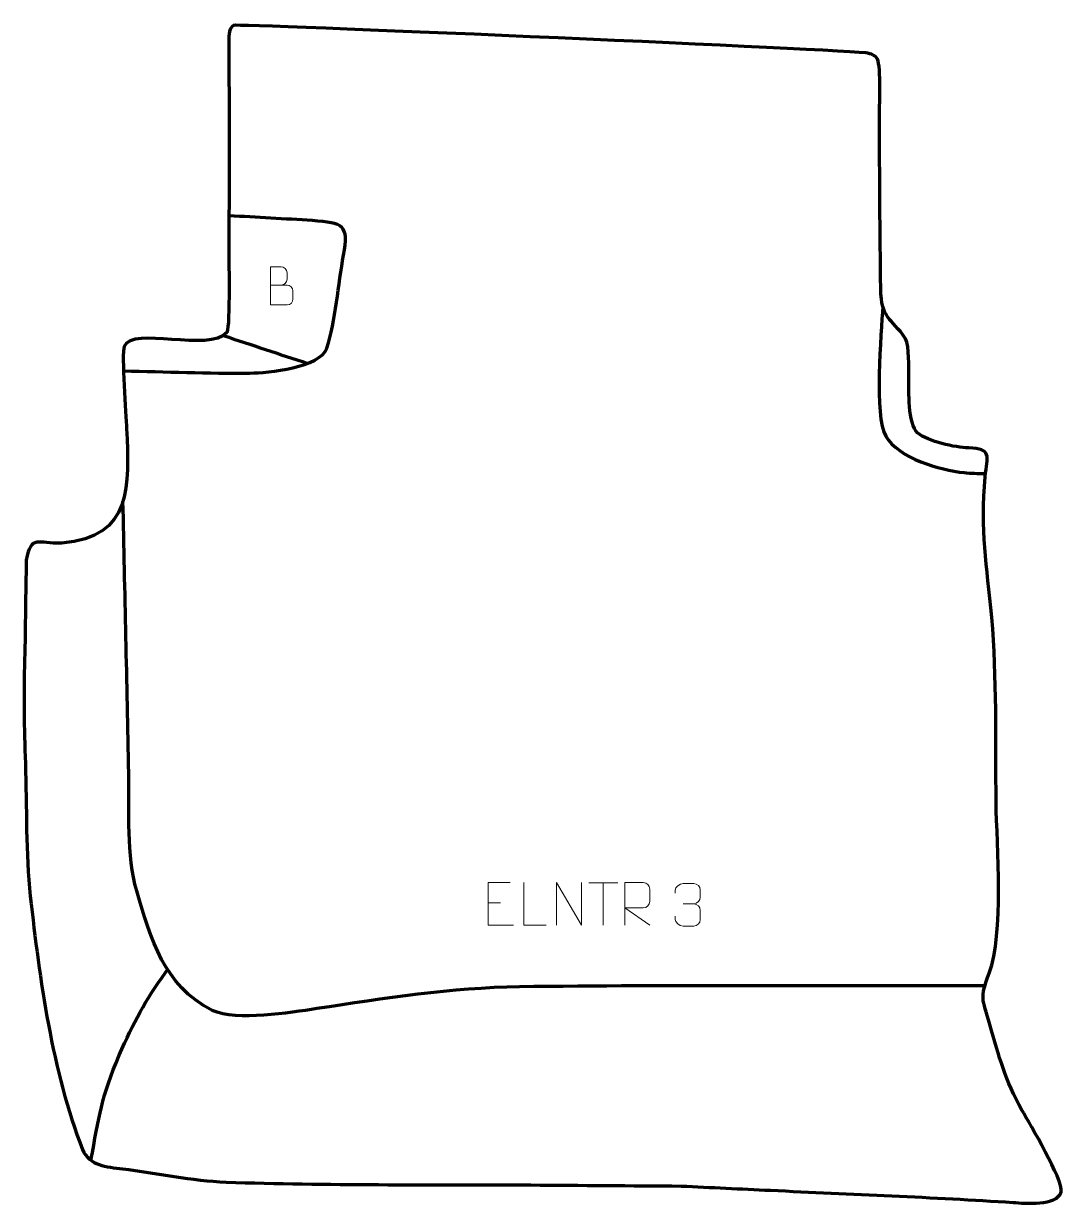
# Model space of a CAD drawing. Header units: millimetres. Extents: x -564 to 46, y 16 to 710.
import ezdxf

# ---------------------------------------------------------------- set-up
doc = ezdxf.new("R2010")
doc.units = ezdxf.units.MM
doc.header["$MEASUREMENT"] = 0
doc.layers.add('layer 2', color=7, linetype='Continuous')
doc.layers.add('layer 3', color=7, linetype='Continuous')

msp = doc.modelspace()

# ---------------------------------------------------------------- linework, layer by layer
at = {"layer": 'layer 2', "color": 142, "lineweight": 158}
for points, knots in [([(-505.7902, 506.3052), (-481.1741, 505.8699), (-456.1604, 504.7734), (-431.5861, 505.0345), (-431.5861, 505.0345), (-420.9835, 505.2473), (-390.2628, 508.1372), (-386.4066, 519.7496), (-386.4066, 519.7496), (-381.4423, 535.3734), (-379.7337, 557.4243), (-376.6717, 574.2765), (-376.6717, 574.2765), (-373.475, 591.8704), (-376.7169, 593.1821), (-394.9475, 594.4462), (-394.9475, 594.4462), (-411.134, 595.5686), (-427.672, 596.354), (-443.911, 597.3259)], [0, 0, 0, 0, 0.16666667, 0.16666667, 0.16666667, 0.16666667, 0.33333333, 0.33333333, 0.33333333, 0.33333333, 0.5, 0.5, 0.5, 0.5, 0.66666667, 0.66666667, 0.66666667, 0.66666667, 1, 1, 1, 1]), ([(-60.3264, 544.0348), (-61.3669, 528.5728), (-65.4199, 479.4312), (-58.6586, 468.0298), (-58.6586, 468.0298), (-50.8506, 454.8632), (-26.9946, 448.3423), (-12.6661, 446.6346), (-12.6661, 446.6346), (-10.6998, 446.4416), (-8.816, 446.3366), (-6.8445, 446.2542), (-6.8445, 446.2542), (-4.5936, 446.1821), (-2.3468, 446.1517), (-0.0957, 446.1251)], [0, 0, 0, 0, 0.2, 0.2, 0.2, 0.2, 0.4, 0.4, 0.4, 0.4, 0.6, 0.6, 0.6, 0.6, 1, 1, 1, 1]), ([(0.3656, 145.6824), (-90.903, 145.4817), (-182.3183, 146.1888), (-273.5653, 145.0632), (-273.5653, 145.0632), (-313.1344, 144.3667), (-353.2163, 138.3187), (-392.276, 132.2566), (-392.276, 132.2566), (-408.5553, 129.8056), (-438.7364, 124.8408), (-453.7709, 131.1654), (-453.7709, 131.1654), (-482.3856, 146.372), (-489.427, 172.4229), (-498.0185, 201.3614), (-498.0185, 201.3614), (-504.1531, 222.0244), (-502.2865, 248.4993), (-502.7006, 270.3053), (-502.7006, 270.3053), (-503.7154, 323.4873), (-504.9447, 376.6645), (-506.0833, 429.8439)], [0, 0, 0, 0, 0.14285714, 0.14285714, 0.14285714, 0.14285714, 0.28571429, 0.28571429, 0.28571429, 0.28571429, 0.42857143, 0.42857143, 0.42857143, 0.42857143, 0.57142857, 0.57142857, 0.57142857, 0.57142857, 0.71428571, 0.71428571, 0.71428571, 0.71428571, 1, 1, 1, 1]), ([(-524.9052, 43.277), (-520.1767, 68.7485), (-518.6959, 80.4932), (-508.233, 104.9893), (-508.233, 104.9893), (-499.9715, 124.3314), (-493.1031, 136.5744), (-481.1541, 153.508), (-481.1541, 153.508), (-481.1541, 153.508), (-480.3091, 154.7174), (-480.3091, 154.7174)], [0, 0, 0, 0, 0.25, 0.25, 0.25, 0.25, 0.5, 0.5, 0.5, 0.5, 1, 1, 1, 1])]:
    msp.add_open_spline(points, degree=3, knots=knots, dxfattribs=at)
at = {"layer": 'layer 2', "color": 250, "lineweight": 9}
for points, knots in [([(-419.6343, 556.6567), (-416.3753, 556.6571), (-413.1159, 556.6571), (-409.8562, 556.6567), (-409.8562, 556.6567), (-408.0869, 556.6412), (-406.364, 555.0862), (-406.364, 553.2504), (-406.364, 553.2504), (-406.3643, 552.2396), (-406.3643, 549.5083), (-406.364, 548.4972), (-406.364, 548.4972), (-406.3481, 546.8331), (-407.7294, 545.0293), (-409.8088, 545.0445), (-409.8088, 545.0445), (-413.0688, 545.0448), (-416.3285, 545.0448), (-419.5878, 545.0445), (-419.5878, 545.0445), (-419.5878, 552.4949), (-419.5878, 559.945), (-419.5878, 567.3948), (-419.5878, 567.3948), (-417.4617, 567.3948), (-415.3353, 567.3948), (-413.2088, 567.3948), (-413.2088, 567.3948), (-411.7033, 567.4106), (-409.8253, 565.6994), (-409.8094, 563.9417), (-409.8094, 563.9417), (-409.8098, 562.0911), (-409.8098, 561.9604), (-409.8094, 560.1095), (-409.8094, 560.1095), (-409.794, 558.2589), (-411.4549, 556.6412), (-413.2553, 556.6567)], [0, 0, 0, 0, 0.09090909, 0.09090909, 0.09090909, 0.09090909, 0.18181818, 0.18181818, 0.18181818, 0.18181818, 0.27272727, 0.27272727, 0.27272727, 0.27272727, 0.36363636, 0.36363636, 0.36363636, 0.36363636, 0.45454545, 0.45454545, 0.45454545, 0.45454545, 0.54545455, 0.54545455, 0.54545455, 0.54545455, 0.63636364, 0.63636364, 0.63636364, 0.63636364, 0.72727273, 0.72727273, 0.72727273, 0.72727273, 0.81818182, 0.81818182, 0.81818182, 0.81818182, 1, 1, 1, 1]), ([(-278.9358, 206.1577), (-278.9358, 206.1577), (-291.8097, 206.1577), (-291.8097, 206.1577), (-291.8097, 206.1577), (-291.8097, 206.1577), (-291.8097, 181.2041), (-291.8097, 181.2041), (-291.8097, 181.2041), (-291.8097, 181.2041), (-276.9439, 181.2041), (-276.9439, 181.2041)], [0, 0, 0, 0, 0.25, 0.25, 0.25, 0.25, 0.5, 0.5, 0.5, 0.5, 1, 1, 1, 1]), ([(-257.9023, 181.2041), (-257.9023, 181.2041), (-270.8514, 181.2041), (-270.8514, 181.2041), (-270.8514, 181.2041), (-270.8514, 181.2041), (-270.8514, 206.1577), (-270.8514, 206.1577)], [0, 0, 0, 0, 0.33333333, 0.33333333, 0.33333333, 0.33333333, 1, 1, 1, 1]), ([(-251.7042, 181.2042), (-251.7042, 181.2042), (-251.7042, 206.1577), (-251.7042, 206.1577), (-251.7042, 206.1577), (-251.7042, 206.1577), (-237.0494, 181.2042), (-237.0494, 181.2042), (-237.0494, 181.2042), (-237.0494, 181.2042), (-237.0494, 206.1577), (-237.0494, 206.1577)], [0, 0, 0, 0, 0.25, 0.25, 0.25, 0.25, 0.5, 0.5, 0.5, 0.5, 1, 1, 1, 1]), ([(-211.7089, 181.2042), (-211.7089, 181.2042), (-211.7089, 206.1577), (-211.7089, 206.1577), (-211.7089, 206.1577), (-208.1141, 206.1577), (-204.5186, 206.1577), (-200.9234, 206.1577), (-200.9234, 206.1577), (-198.5981, 206.12), (-197.0408, 204.63), (-197.0449, 202.2636), (-197.0449, 202.2636), (-197.0453, 200.2281), (-197.0453, 197.1687), (-197.0449, 195.1327), (-197.0449, 195.1327), (-197.0514, 193.2572), (-198.8637, 191.3154), (-200.8732, 191.2963), (-200.8732, 191.2963), (-200.8732, 191.2963), (-211.7089, 191.2963), (-211.7089, 191.2963), (-211.7089, 191.2963), (-211.7089, 191.2963), (-197.0542, 181.2042), (-197.0542, 181.2042)], [0, 0, 0, 0, 0.125, 0.125, 0.125, 0.125, 0.25, 0.25, 0.25, 0.25, 0.375, 0.375, 0.375, 0.375, 0.5, 0.5, 0.5, 0.5, 0.625, 0.625, 0.625, 0.625, 0.75, 0.75, 0.75, 0.75, 1, 1, 1, 1]), ([(-182.1847, 199.9261), (-182.1847, 199.9261), (-182.1847, 201.7833), (-182.1847, 201.7833), (-182.1847, 201.7833), (-182.199, 203.5252), (-179.5345, 205.6433), (-177.4754, 205.6206), (-177.4754, 205.6206), (-175.4113, 205.6206), (-173.3473, 205.6206), (-171.2836, 205.6206), (-171.2836, 205.6206), (-169.0891, 205.6294), (-167.4908, 203.7826), (-167.4464, 201.8705), (-167.4464, 201.8705), (-167.4468, 200.4354), (-167.4468, 199.0003), (-167.4464, 197.5648), (-167.4464, 197.5648), (-167.495, 195.9113), (-169.0976, 193.6813), (-171.2959, 193.6913), (-171.2959, 193.6913), (-169.0922, 193.6801), (-167.4842, 191.8769), (-167.4302, 189.8174), (-167.4302, 189.8174), (-167.4306, 188.0327), (-167.4306, 186.248), (-167.4302, 184.4629), (-167.4302, 184.4629), (-167.4201, 182.4015), (-169.475, 180.6384), (-171.2959, 180.6465), (-171.2959, 180.6465), (-173.3612, 180.6468), (-175.4264, 180.6468), (-177.492, 180.6465), (-177.492, 180.6465), (-179.6606, 180.658), (-182.1916, 183.0582), (-182.2102, 184.52), (-182.2102, 184.52), (-182.2102, 184.52), (-182.2102, 186.4286), (-182.2102, 186.4286)], [0, 0, 0, 0, 0.07692308, 0.07692308, 0.07692308, 0.07692308, 0.15384615, 0.15384615, 0.15384615, 0.15384615, 0.23076923, 0.23076923, 0.23076923, 0.23076923, 0.30769231, 0.30769231, 0.30769231, 0.30769231, 0.38461538, 0.38461538, 0.38461538, 0.38461538, 0.46153846, 0.46153846, 0.46153846, 0.46153846, 0.53846154, 0.53846154, 0.53846154, 0.53846154, 0.61538462, 0.61538462, 0.61538462, 0.61538462, 0.69230769, 0.69230769, 0.69230769, 0.69230769, 0.76923077, 0.76923077, 0.76923077, 0.76923077, 0.84615385, 0.84615385, 0.84615385, 0.84615385, 1, 1, 1, 1])]:
    msp.add_open_spline(points, degree=3, knots=knots, dxfattribs=at)
at = {"layer": 'layer 2', "color": 142, "lineweight": 158}
msp.add_open_spline([(-447.1642, 527.0697), (-430.6987, 521.6274), (-414.2333, 516.1852), (-397.7678, 510.7429)], degree=3, dxfattribs=at)
at = {"layer": 'layer 2', "color": 250, "lineweight": 9}
for points in [[(-232.8704, 206.1342), (-232.8704, 206.1342), (-215.8832, 206.1342), (-215.8832, 206.1342)], [(-224.3766, 181.2042), (-224.3766, 181.2042), (-224.3766, 206.1577), (-224.3766, 206.1577)], [(-291.8097, 194.278), (-291.8097, 194.278), (-284.6416, 194.278), (-284.6416, 194.278)], [(-177.475, 193.6809), (-177.475, 193.6809), (-171.2786, 193.6809), (-171.2786, 193.6809)]]:
    msp.add_open_spline(points, degree=3, dxfattribs=at)
at = {"layer": 'layer 3', "color": 242, "lineweight": 158}
msp.add_open_spline([(-178.6267, 28.2076), (-208.0464, 28.4077), (-237.466, 28.6079), (-266.8857, 28.808), (-266.8857, 28.808), (-326.2586, 29.1835), (-386.2013, 28.4015), (-445.4951, 30.5192), (-445.4951, 30.5192), (-465.6696, 31.2398), (-486.2792, 35.8753), (-506.4272, 38.3084), (-506.4272, 38.3084), (-515.8827, 39.4161), (-525.5748, 39.8919), (-529.8401, 49.6811), (-529.8401, 49.6811), (-547.6503, 95.5511), (-555.003, 149.4525), (-560.4536, 198.2553), (-560.4536, 198.2553), (-563.1444, 223.2328), (-562.4632, 250.6639), (-563.3606, 276.059), (-563.3606, 276.059), (-564.1024, 297.0501), (-564.3482, 315.9736), (-563.774, 336.9877), (-563.774, 336.9877), (-563.2985, 356.4372), (-563.288, 375.9568), (-562.8118, 395.3569), (-562.8118, 395.3569), (-560.2821, 410.4668), (-555.6322, 404.7579), (-542.141, 405.2769), (-542.141, 405.2769), (-499.9842, 408.7531), (-502.7991, 439.0897), (-503.9324, 472.5726), (-503.9324, 472.5726), (-504.3109, 480.2684), (-507.0573, 516.2353), (-505.399, 520.6413), (-505.399, 520.6413), (-500.8276, 532.787), (-455.294, 516.8578), (-445.1197, 528.8404), (-445.1197, 528.8404), (-443.0719, 534.3024), (-444.1024, 572.938), (-444.0179, 582.8591), (-444.0179, 582.8591), (-443.6935, 621.4262), (-443.6825, 659.7553), (-444.0652, 698.3221), (-444.0652, 698.3221), (-444.1276, 704.6151), (-443.5905, 707.5303), (-441.1595, 709.001), (-441.1595, 709.001), (-439.4976, 710.0064), (-102.8645, 695.6824), (-70.2302, 692.8178), (-70.2302, 692.8178), (-66.9902, 692.5334), (-64.4276, 691.0697), (-63.4611, 689.1282), (-63.4611, 689.1282), (-61.2653, 684.7171), (-62.3416, 660.5213), (-62.3682, 653.9082), (-62.3682, 653.9082), (-62.109, 620.8212), (-62.0408, 587.7374), (-61.5435, 554.6521), (-61.5435, 554.6521), (-61.2647, 536.3991), (-55.5459, 537.9234), (-46.9731, 525.1905), (-46.9731, 525.1905), (-44.6202, 520.466), (-45.2495, 508.3281), (-45.0965, 502.4067), (-45.0965, 502.4067), (-44.8979, 494.7214), (-45.8687, 475.4815), (-39.9197, 469.9292), (-39.9197, 469.9292), (-33.7872, 464.9354), (-17.9429, 461.2874), (-9.9841, 461.2285), (-9.9841, 461.2285), (3.8762, 460.404), (1.0462, 456.8152), (-0.3132, 444.2711), (-0.3132, 444.2711), (-3.197, 412.5817), (0.6137, 392.471), (3.5844, 361.7104), (3.5844, 361.7104), (6.6718, 326.5955), (5.7312, 288.8994), (6.1225, 253.4524), (6.1225, 253.4524), (6.5531, 227.3119), (10.6754, 176.1132), (2.1141, 153.0939), (2.1141, 153.0939), (-3.5255, 137.9315), (-2.0634, 138.6372), (2.4047, 123.0031), (2.4047, 123.0031), (7.8977, 103.7439), (11.4258, 90.4768), (21.2635, 72.6834), (21.2635, 72.6834), (25.8823, 64.5138), (45.5571, 31.9112), (44.2948, 24.6996), (44.2948, 24.6996), (41.6571, 16.2831), (22.9258, 18.0928), (16.1276, 18.546), (16.1276, 18.546), (-31.0412, 21.6902), (-78.956, 23.4457), (-126.2391, 25.7049), (-126.2391, 25.7049), (-143.7016, 26.5393), (-161.1642, 27.373), (-178.6267, 28.2076)], degree=3, knots=[0, 0, 0, 0, 0.02941176, 0.02941176, 0.02941176, 0.02941176, 0.05882353, 0.05882353, 0.05882353, 0.05882353, 0.08823529, 0.08823529, 0.08823529, 0.08823529, 0.11764706, 0.11764706, 0.11764706, 0.11764706, 0.14705882, 0.14705882, 0.14705882, 0.14705882, 0.17647059, 0.17647059, 0.17647059, 0.17647059, 0.20588235, 0.20588235, 0.20588235, 0.20588235, 0.23529412, 0.23529412, 0.23529412, 0.23529412, 0.26470588, 0.26470588, 0.26470588, 0.26470588, 0.29411765, 0.29411765, 0.29411765, 0.29411765, 0.32352941, 0.32352941, 0.32352941, 0.32352941, 0.35294118, 0.35294118, 0.35294118, 0.35294118, 0.38235294, 0.38235294, 0.38235294, 0.38235294, 0.41176471, 0.41176471, 0.41176471, 0.41176471, 0.44117647, 0.44117647, 0.44117647, 0.44117647, 0.47058824, 0.47058824, 0.47058824, 0.47058824, 0.5, 0.5, 0.5, 0.5, 0.52941176, 0.52941176, 0.52941176, 0.52941176, 0.55882353, 0.55882353, 0.55882353, 0.55882353, 0.58823529, 0.58823529, 0.58823529, 0.58823529, 0.61764706, 0.61764706, 0.61764706, 0.61764706, 0.64705882, 0.64705882, 0.64705882, 0.64705882, 0.67647059, 0.67647059, 0.67647059, 0.67647059, 0.70588235, 0.70588235, 0.70588235, 0.70588235, 0.73529412, 0.73529412, 0.73529412, 0.73529412, 0.76470588, 0.76470588, 0.76470588, 0.76470588, 0.79411765, 0.79411765, 0.79411765, 0.79411765, 0.82352941, 0.82352941, 0.82352941, 0.82352941, 0.85294118, 0.85294118, 0.85294118, 0.85294118, 0.88235294, 0.88235294, 0.88235294, 0.88235294, 0.91176471, 0.91176471, 0.91176471, 0.91176471, 0.94117647, 0.94117647, 0.94117647, 0.94117647, 1, 1, 1, 1], dxfattribs=at)

doc.saveas('drawing.dxf')
